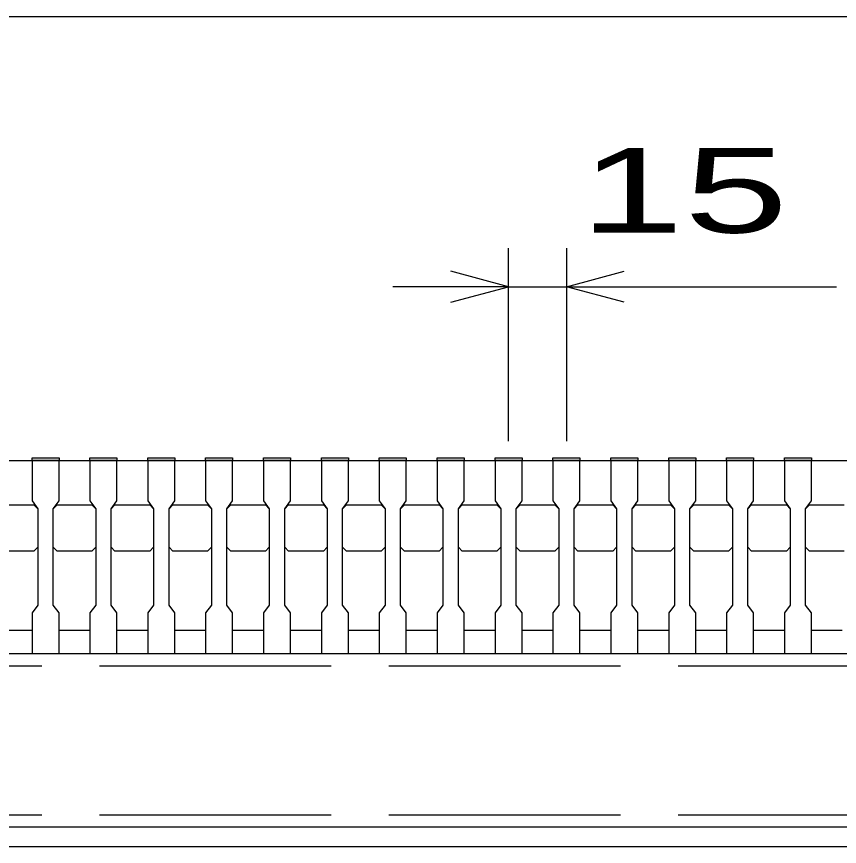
# Model space of a CAD drawing. Units: millimetres, scale not verified. Extents: x -1820 to 1731, y -1282 to 1054.
# Drawn here: x -1213 to -999.8, y -682.5 to -467.5 of the extents above; entities that cross this region are included whole.
import ezdxf
from ezdxf.enums import TextEntityAlignment as Align

# ---------------------------------------------------------------- set-up
doc = ezdxf.new("R2010")
doc.units = ezdxf.units.MM
doc.header["$LTSCALE"] = 10
doc.linetypes.add('DASHED', pattern=[7.5, 6, -1.5])
doc.layers.add('16', color=3, linetype='Continuous', lineweight=25)
doc.layers.add('22', color=4, linetype='Continuous', lineweight=25)
doc.styles.add('ベクトル', font='')
doc.styles.get('ベクトル').set_extended_font_data('ベクトル')

msp = doc.modelspace()

# ---------------------------------------------------------------- linework, layer by layer
at = {"layer": '16'}
for p, q in [((-1419, -582.5), (-424, -582.5)), ((-1209, -582.5), (-1209, -581.8)), ((-1209, -581.8), (-1202, -581.8)), ((-1209, -582.5), (-1209, -593)), ((-1202, -582.5), (-1209, -582.5)), ((-1202, -581.8), (-1202, -582.5)), ((-1202, -593), (-1202, -582.5)), ((-1194, -582.5), (-1194, -581.8)), ((-1194, -581.8), (-1187, -581.8)), ((-1194, -582.5), (-1194, -593)), ((-1187, -582.5), (-1194, -582.5)), ((-1187, -581.8), (-1187, -582.5)), ((-1187, -593), (-1187, -582.5)), ((-1179, -582.5), (-1179, -581.8)), ((-1179, -581.8), (-1172, -581.8)), ((-1179, -582.5), (-1179, -593)), ((-1172, -582.5), (-1179, -582.5)), ((-1172, -581.8), (-1172, -582.5)), ((-1172, -593), (-1172, -582.5)), ((-1164, -582.5), (-1164, -581.8)), ((-1164, -581.8), (-1157, -581.8)), ((-1164, -582.5), (-1164, -593)), ((-1157, -582.5), (-1164, -582.5)), ((-1157, -581.8), (-1157, -582.5)), ((-1157, -593), (-1157, -582.5)), ((-1149, -582.5), (-1149, -581.8)), ((-1149, -581.8), (-1142, -581.8)), ((-1149, -582.5), (-1149, -593)), ((-1142, -582.5), (-1149, -582.5)), ((-1142, -581.8), (-1142, -582.5)), ((-1142, -593), (-1142, -582.5)), ((-1134, -582.5), (-1134, -581.8)), ((-1134, -581.8), (-1127, -581.8)), ((-1134, -582.5), (-1134, -593)), ((-1127, -582.5), (-1134, -582.5)), ((-1127, -581.8), (-1127, -582.5)), ((-1127, -593), (-1127, -582.5)), ((-1119, -582.5), (-1119, -581.8)), ((-1119, -581.8), (-1112, -581.8)), ((-1119, -582.5), (-1119, -593)), ((-1112, -582.5), (-1119, -582.5)), ((-1112, -581.8), (-1112, -582.5)), ((-1112, -593), (-1112, -582.5)), ((-1104, -582.5), (-1104, -581.8)), ((-1104, -581.8), (-1097, -581.8)), ((-1104, -582.5), (-1104, -593)), ((-1097, -582.5), (-1104, -582.5)), ((-1097, -581.8), (-1097, -582.5)), ((-1097, -593), (-1097, -582.5)), ((-1089, -582.5), (-1089, -581.8)), ((-1089, -581.8), (-1082, -581.8)), ((-1089, -582.5), (-1089, -593)), ((-1082, -582.5), (-1089, -582.5)), ((-1082, -581.8), (-1082, -582.5)), ((-1082, -593), (-1082, -582.5)), ((-1074, -582.5), (-1074, -581.8)), ((-1074, -581.8), (-1067, -581.8)), ((-1074, -582.5), (-1074, -593)), ((-1067, -582.5), (-1074, -582.5)), ((-1067, -581.8), (-1067, -582.5)), ((-1067, -593), (-1067, -582.5)), ((-1059, -582.5), (-1059, -581.8)), ((-1059, -581.8), (-1052, -581.8)), ((-1059, -582.5), (-1059, -593)), ((-1052, -582.5), (-1059, -582.5)), ((-1052, -581.8), (-1052, -582.5)), ((-1052, -593), (-1052, -582.5)), ((-1044, -582.5), (-1044, -581.8)), ((-1044, -581.8), (-1037, -581.8)), ((-1044, -582.5), (-1044, -593)), ((-1037, -582.5), (-1044, -582.5)), ((-1037, -581.8), (-1037, -582.5)), ((-1037, -593), (-1037, -582.5)), ((-1029, -582.5), (-1029, -581.8)), ((-1029, -581.8), (-1022, -581.8)), ((-1029, -582.5), (-1029, -593)), ((-1022, -582.5), (-1029, -582.5)), ((-1022, -581.8), (-1022, -582.5)), ((-1022, -593), (-1022, -582.5)), ((-1014, -582.5), (-1014, -581.8)), ((-1014, -581.8), (-1007, -581.8)), ((-1014, -582.5), (-1014, -593)), ((-1007, -582.5), (-1014, -582.5)), ((-1007, -581.8), (-1007, -582.5)), ((-1007, -593), (-1007, -582.5)), ((-1209, -593), (-1207.5, -595)), ((-1203.5, -595), (-1202, -593)), ((-1194, -593), (-1192.5, -595)), ((-1188.5, -595), (-1187, -593)), ((-1179, -593), (-1177.5, -595)), ((-1173.5, -595), (-1172, -593)), ((-1164, -593), (-1162.5, -595)), ((-1158.5, -595), (-1157, -593)), ((-1149, -593), (-1147.5, -595)), ((-1143.5, -595), (-1142, -593)), ((-1134, -593), (-1132.5, -595)), ((-1128.5, -595), (-1127, -593)), ((-1119, -593), (-1117.5, -595)), ((-1113.5, -595), (-1112, -593)), ((-1104, -593), (-1102.5, -595)), ((-1098.5, -595), (-1097, -593)), ((-1089, -593), (-1087.5, -595)), ((-1083.5, -595), (-1082, -593)), ((-1074, -593), (-1072.5, -595)), ((-1068.5, -595), (-1067, -593)), ((-1059, -593), (-1057.5, -595)), ((-1053.5, -595), (-1052, -593)), ((-1044, -593), (-1042.5, -595)), ((-1038.5, -595), (-1037, -593)), ((-1029, -593), (-1027.5, -595)), ((-1023.5, -595), (-1022, -593)), ((-1014, -593), (-1012.5, -595)), ((-1008.5, -595), (-1007, -593)), ((-1217.5, -594), (-1208.5, -594)), ((-1208.5, -594), (-1207.5, -595)), ((-1207.5, -595), (-1207.5, -620)), ((-1203.5, -595), (-1202.5, -594)), ((-1203.5, -620), (-1203.5, -595)), ((-1202.5, -594), (-1193.5, -594)), ((-1193.5, -594), (-1192.5, -595)), ((-1192.5, -595), (-1192.5, -620)), ((-1188.5, -595), (-1187.5, -594)), ((-1188.5, -620), (-1188.5, -595)), ((-1187.5, -594), (-1178.5, -594)), ((-1178.5, -594), (-1177.5, -595)), ((-1177.5, -595), (-1177.5, -620)), ((-1173.5, -595), (-1172.5, -594)), ((-1173.5, -620), (-1173.5, -595)), ((-1172.5, -594), (-1163.5, -594)), ((-1163.5, -594), (-1162.5, -595)), ((-1162.5, -595), (-1162.5, -620)), ((-1158.5, -595), (-1157.5, -594)), ((-1158.5, -620), (-1158.5, -595)), ((-1157.5, -594), (-1148.5, -594)), ((-1148.5, -594), (-1147.5, -595)), ((-1147.5, -595), (-1147.5, -620)), ((-1143.5, -595), (-1142.5, -594)), ((-1143.5, -620), (-1143.5, -595)), ((-1142.5, -594), (-1133.5, -594)), ((-1133.5, -594), (-1132.5, -595)), ((-1132.5, -595), (-1132.5, -620)), ((-1128.5, -595), (-1127.5, -594)), ((-1128.5, -620), (-1128.5, -595)), ((-1127.5, -594), (-1118.5, -594)), ((-1118.5, -594), (-1117.5, -595)), ((-1117.5, -595), (-1117.5, -620)), ((-1113.5, -595), (-1112.5, -594)), ((-1113.5, -620), (-1113.5, -595)), ((-1112.5, -594), (-1103.5, -594)), ((-1103.5, -594), (-1102.5, -595)), ((-1102.5, -595), (-1102.5, -620)), ((-1098.5, -595), (-1097.5, -594)), ((-1098.5, -620), (-1098.5, -595)), ((-1097.5, -594), (-1088.5, -594)), ((-1088.5, -594), (-1087.5, -595)), ((-1087.5, -595), (-1087.5, -620)), ((-1083.5, -595), (-1082.5, -594)), ((-1083.5, -620), (-1083.5, -595)), ((-1082.5, -594), (-1073.5, -594)), ((-1073.5, -594), (-1072.5, -595)), ((-1072.5, -595), (-1072.5, -620)), ((-1068.5, -595), (-1067.5, -594)), ((-1068.5, -620), (-1068.5, -595)), ((-1067.5, -594), (-1058.5, -594)), ((-1058.5, -594), (-1057.5, -595)), ((-1057.5, -595), (-1057.5, -620)), ((-1053.5, -595), (-1052.5, -594)), ((-1053.5, -620), (-1053.5, -595)), ((-1052.5, -594), (-1043.5, -594)), ((-1043.5, -594), (-1042.5, -595)), ((-1042.5, -595), (-1042.5, -620)), ((-1038.5, -595), (-1037.5, -594)), ((-1038.5, -620), (-1038.5, -595)), ((-1037.5, -594), (-1028.5, -594)), ((-1028.5, -594), (-1027.5, -595)), ((-1027.5, -595), (-1027.5, -620)), ((-1023.5, -595), (-1022.5, -594)), ((-1023.5, -620), (-1023.5, -595)), ((-1022.5, -594), (-1013.5, -594)), ((-1013.5, -594), (-1012.5, -595)), ((-1012.5, -595), (-1012.5, -620)), ((-1008.5, -595), (-1007.5, -594)), ((-1008.5, -620), (-1008.5, -595)), ((-1007.5, -594), (-998.5, -594)), ((-1208.5, -606), (-1217.5, -606)), ((-1207.5, -605), (-1208.5, -606)), ((-1202.5, -606), (-1203.5, -605)), ((-1193.5, -606), (-1202.5, -606)), ((-1192.5, -605), (-1193.5, -606)), ((-1187.5, -606), (-1188.5, -605)), ((-1178.5, -606), (-1187.5, -606)), ((-1177.5, -605), (-1178.5, -606)), ((-1172.5, -606), (-1173.5, -605)), ((-1163.5, -606), (-1172.5, -606)), ((-1162.5, -605), (-1163.5, -606)), ((-1157.5, -606), (-1158.5, -605)), ((-1148.5, -606), (-1157.5, -606)), ((-1147.5, -605), (-1148.5, -606)), ((-1142.5, -606), (-1143.5, -605)), ((-1133.5, -606), (-1142.5, -606)), ((-1132.5, -605), (-1133.5, -606)), ((-1127.5, -606), (-1128.5, -605)), ((-1118.5, -606), (-1127.5, -606)), ((-1117.5, -605), (-1118.5, -606)), ((-1112.5, -606), (-1113.5, -605)), ((-1103.5, -606), (-1112.5, -606)), ((-1102.5, -605), (-1103.5, -606)), ((-1097.5, -606), (-1098.5, -605)), ((-1088.5, -606), (-1097.5, -606)), ((-1087.5, -605), (-1088.5, -606)), ((-1082.5, -606), (-1083.5, -605)), ((-1073.5, -606), (-1082.5, -606)), ((-1072.5, -605), (-1073.5, -606)), ((-1067.5, -606), (-1068.5, -605)), ((-1058.5, -606), (-1067.5, -606)), ((-1057.5, -605), (-1058.5, -606)), ((-1052.5, -606), (-1053.5, -605)), ((-1043.5, -606), (-1052.5, -606)), ((-1042.5, -605), (-1043.5, -606)), ((-1037.5, -606), (-1038.5, -605)), ((-1028.5, -606), (-1037.5, -606)), ((-1027.5, -605), (-1028.5, -606)), ((-1022.5, -606), (-1023.5, -605)), ((-1013.5, -606), (-1022.5, -606)), ((-1012.5, -605), (-1013.5, -606)), ((-1007.5, -606), (-1008.5, -605)), ((-998.5, -606), (-1007.5, -606)), ((-1207.5, -620), (-1209, -622)), ((-1202, -622), (-1203.5, -620)), ((-1192.5, -620), (-1194, -622)), ((-1187, -622), (-1188.5, -620)), ((-1177.5, -620), (-1179, -622)), ((-1172, -622), (-1173.5, -620)), ((-1162.5, -620), (-1164, -622)), ((-1157, -622), (-1158.5, -620)), ((-1147.5, -620), (-1149, -622)), ((-1142, -622), (-1143.5, -620)), ((-1132.5, -620), (-1134, -622)), ((-1127, -622), (-1128.5, -620)), ((-1117.5, -620), (-1119, -622)), ((-1112, -622), (-1113.5, -620)), ((-1102.5, -620), (-1104, -622)), ((-1097, -622), (-1098.5, -620)), ((-1087.5, -620), (-1089, -622)), ((-1082, -622), (-1083.5, -620)), ((-1072.5, -620), (-1074, -622)), ((-1067, -622), (-1068.5, -620)), ((-1057.5, -620), (-1059, -622)), ((-1052, -622), (-1053.5, -620)), ((-1042.5, -620), (-1044, -622)), ((-1037, -622), (-1038.5, -620)), ((-1027.5, -620), (-1029, -622)), ((-1022, -622), (-1023.5, -620)), ((-1012.5, -620), (-1014, -622)), ((-1007, -622), (-1008.5, -620)), ((-1209, -622), (-1209, -632.5)), ((-1202, -632.5), (-1202, -622)), ((-1194, -622), (-1194, -632.5)), ((-1187, -632.5), (-1187, -622)), ((-1179, -622), (-1179, -632.5)), ((-1172, -632.5), (-1172, -622)), ((-1164, -622), (-1164, -632.5)), ((-1157, -632.5), (-1157, -622)), ((-1149, -622), (-1149, -632.5)), ((-1142, -632.5), (-1142, -622)), ((-1134, -622), (-1134, -632.5)), ((-1127, -632.5), (-1127, -622)), ((-1119, -622), (-1119, -632.5)), ((-1112, -632.5), (-1112, -622)), ((-1104, -622), (-1104, -632.5)), ((-1097, -632.5), (-1097, -622)), ((-1089, -622), (-1089, -632.5)), ((-1082, -632.5), (-1082, -622)), ((-1074, -622), (-1074, -632.5)), ((-1067, -632.5), (-1067, -622)), ((-1059, -622), (-1059, -632.5)), ((-1052, -632.5), (-1052, -622)), ((-1044, -622), (-1044, -632.5)), ((-1037, -632.5), (-1037, -622)), ((-1029, -622), (-1029, -632.5)), ((-1022, -632.5), (-1022, -622)), ((-1014, -622), (-1014, -632.5)), ((-1007, -632.5), (-1007, -622)), ((-1217, -626.5), (-1209, -626.5)), ((-1202, -626.5), (-1194, -626.5)), ((-1187, -626.5), (-1179, -626.5)), ((-1172, -626.5), (-1164, -626.5)), ((-1157, -626.5), (-1149, -626.5)), ((-1142, -626.5), (-1134, -626.5)), ((-1127, -626.5), (-1119, -626.5)), ((-1112, -626.5), (-1104, -626.5)), ((-1097, -626.5), (-1089, -626.5)), ((-1082, -626.5), (-1074, -626.5)), ((-1067, -626.5), (-1059, -626.5)), ((-1052, -626.5), (-1044, -626.5)), ((-1037, -626.5), (-1029, -626.5)), ((-1022, -626.5), (-1014, -626.5)), ((-1007, -626.5), (-999, -626.5)), ((-1416.5, -632.5), (-426.5, -632.5)), ((-1209, -632.5), (-1202, -632.5)), ((-1194, -632.5), (-1187, -632.5)), ((-1179, -632.5), (-1172, -632.5)), ((-1164, -632.5), (-1157, -632.5)), ((-1149, -632.5), (-1142, -632.5)), ((-1134, -632.5), (-1127, -632.5)), ((-1119, -632.5), (-1112, -632.5)), ((-1104, -632.5), (-1097, -632.5)), ((-1089, -632.5), (-1082, -632.5)), ((-1074, -632.5), (-1067, -632.5)), ((-1059, -632.5), (-1052, -632.5)), ((-1044, -632.5), (-1037, -632.5)), ((-1029, -632.5), (-1022, -632.5)), ((-1014, -632.5), (-1007, -632.5)), ((-426.5, -677.5), (-1416.5, -677.5)), ((-426.5, -677.5), (-1416.5, -677.5)), ((-1416.5, -682.5), (-426.5, -682.5))]:
    msp.add_line(p, q, dxfattribs=at)
at = {"layer": '16', "linetype": 'DASHED'}
for p, q in [((-1416.5, -635.7), (-426.5, -635.7)), ((-1416.5, -674.3), (-426.5, -674.3))]:
    msp.add_line(p, q, dxfattribs=at)
at = {"layer": '22'}
for p, q in [((-1419, -467.5), (-424, -467.5)), ((-1085.5, -577.5), (-1085.5, -527.5)), ((-1070.5, -527.5), (-1070.5, -577.5)), ((-1085.5, -537.5), (-1100.5, -533.5)), ((-1070.5, -537.5), (-1055.5, -533.5)), ((-1085.5, -537.5), (-1115.5, -537.5)), ((-1100.5, -541.5), (-1085.5, -537.5)), ((-1085.5, -537.5), (-1070.5, -537.5)), ((-1055.5, -541.5), (-1070.5, -537.5)), ((-1070.5, -537.5), (-1000.5, -537.5))]:
    msp.add_line(p, q, dxfattribs=at)

# ---------------------------------------------------------------- texts
at = {"layer": '22', "color": 2, "style": 'ベクトル', "width": 1.65}
msp.add_text(' 15 ', height=21.99, dxfattribs=at).set_placement((-1080.5, -512.5), align=Align.MIDDLE_LEFT)

doc.saveas('drawing.dxf')
